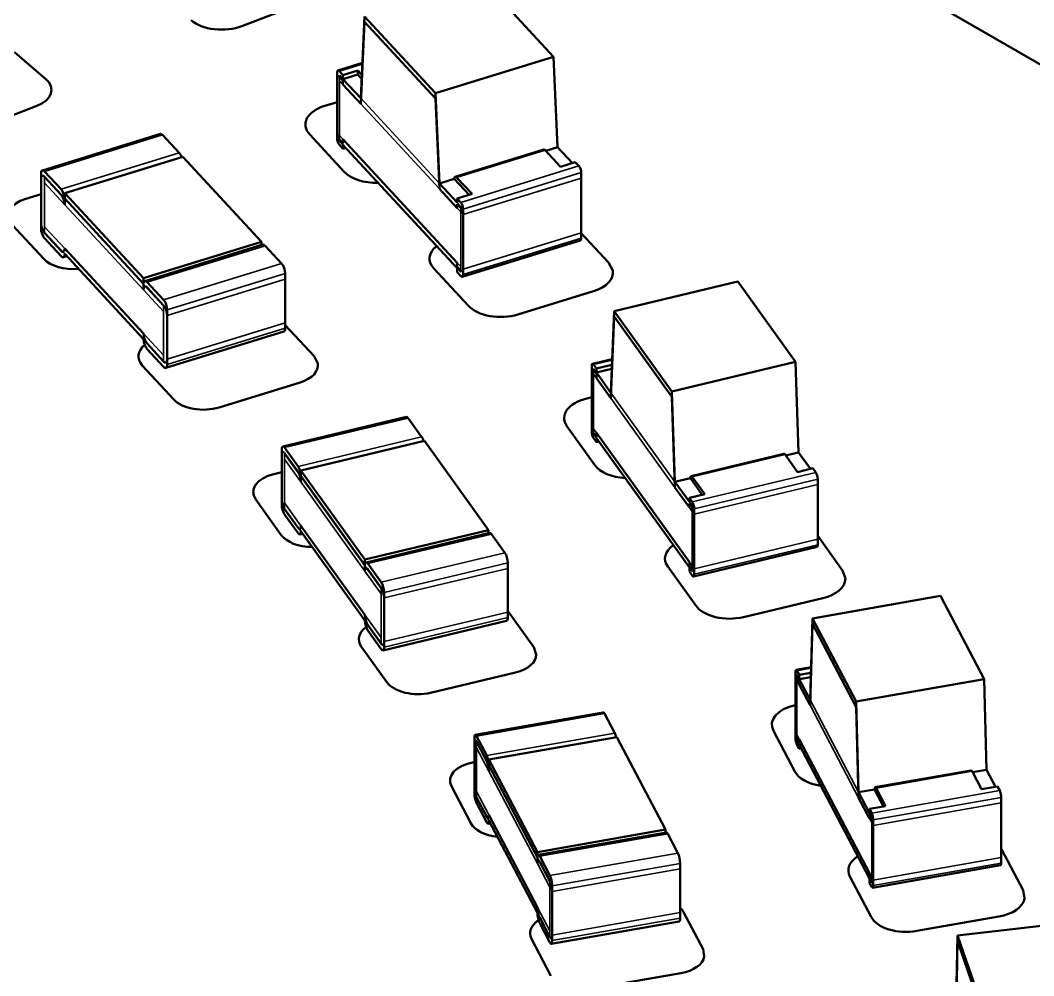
# Model space of a CAD drawing. Header units: inches. Extents: x -20.7 to 49, y -43 to 17.2.
# Drawn here: x 20.324 to 21.039, y 12.522 to 13.196 of the extents above; entities that cross this region are included whole.
import ezdxf

# ---------------------------------------------------------------- set-up
doc = ezdxf.new("R2010")
doc.units = ezdxf.units.IN
doc.header["$MEASUREMENT"] = 0
doc.layers.add('Visible (ANSI)', color=7, linetype='Continuous', lineweight=50)
doc.layers.add('Visible Narrow (ANSI)', color=7, linetype='Continuous', lineweight=35)

msp = doc.modelspace()

# ---------------------------------------------------------------- linework, layer by layer
at = {"layer": 'Visible (ANSI)'}
for p, q in [((20.42718408847555, 13.52132554148209), (21.35231009690958, 12.98720388791499)), ((20.65030606207478, 13.22481579752087), (20.70041516402089, 13.17069063239041)), ((20.53068272342199, 13.21176544082332), (20.48035272794006, 13.19234942536591)), ((20.56419107998976, 13.14135168748105), (20.56697491898677, 13.19909979441204)), ((20.56419107998977, 13.13749422331919), (20.56697491898677, 13.19524233025018)), ((20.56697491898677, 13.19909979441204), (20.61708402093287, 13.14497462928158)), ((20.56697491898677, 13.19524233025018), (20.61708402093288, 13.14111716511971)), ((20.31983861511203, 13.17402406388504), (20.3419681447783, 13.1549027062682)), ((20.70041516402089, 13.17069063239041), (20.61708402093287, 13.14497462928158)), ((20.70041516402089, 13.17069063239041), (20.70319900301789, 13.1069286182227)), ((20.54748804600773, 13.11696130341071), (20.54748804600773, 13.15939340919121)), ((20.54811350540326, 13.16097499042529), (20.5653941286144, 13.16630779330969)), ((20.54915834940593, 13.16048233514159), (20.55166380450323, 13.15777607688506)), ((20.56208019738924, 13.16099057727367), (20.55166380450323, 13.15777607688506)), ((20.56208019738924, 13.16099057727367), (20.56208019738924, 13.15809747915227)), ((20.56498647350517, 13.15785137364438), (20.56208019738924, 13.16099057727367)), ((20.54748804600773, 13.11310383924885), (20.54748804600773, 13.15553594502934)), ((20.54915834940594, 13.15662487097972), (20.55166380450324, 13.1539186127232)), ((20.55166380450323, 13.15488297876367), (20.56208019738924, 13.15809747915227)), ((20.55166380450323, 13.15488297876367), (20.55166380450323, 13.15777607688506)), ((20.55166380450323, 13.15488297876367), (20.56419107998976, 13.14135168748105)), ((20.55166380450324, 13.1510255146018), (20.55166380450324, 13.1539186127232)), ((20.56208019738924, 13.15809747915227), (20.5648539097434, 13.15510146379053)), ((20.55166380450324, 13.1510255146018), (20.56419107998977, 13.13749422331919)), ((20.53879894516638, 13.13605108603597), (20.54748804600773, 13.13873254288895)), ((20.61708402093287, 13.14497462928158), (20.61986785992988, 13.08121261511387)), ((20.61708402093288, 13.14111716511971), (20.61986785992988, 13.07735515095201)), ((20.33545084736373, 13.13598599132824), (20.28143802262235, 13.11514932003831)), ((20.33943525815141, 13.09048736538621), (20.42276640123942, 13.11620336849504)), ((20.42433366724343, 13.11546438556949), (20.43602579103086, 13.10283518037238)), ((20.55255094715107, 13.08955311659227), (20.52819234344858, 13.1158639152743)), ((20.54915834940593, 13.1122640331183), (20.55166380450323, 13.10955777486177)), ((20.55166380450323, 13.11245087298317), (20.63239513541641, 13.02524921805076)), ((20.55166380450323, 13.10955777486177), (20.55166380450323, 13.11245087298317)), ((20.54915834940594, 13.10840656895643), (20.55166380450324, 13.10570031069991)), ((20.55166380450324, 13.10859340882131), (20.63239513541641, 13.02139175388889)), ((20.55166380450324, 13.10570031069991), (20.55166380450324, 13.10859340882131)), ((20.55374704868075, 13.10634320016188), (20.55166380450324, 13.10570031069991)), ((20.63090971221141, 13.08600869673656), (20.69340806952743, 13.10529569906818)), ((20.6944529135301, 13.10480304378448), (20.70530988561842, 13.09307592467288)), ((20.70319900301789, 13.1069286182227), (20.69486585430941, 13.10435700729607)), ((20.70319900301789, 13.1069286182227), (20.7136430343269, 13.09564753559951)), ((20.35520010304014, 13.07441291900703), (20.43853124612816, 13.10012892211586)), ((20.43853124612816, 13.10012892211586), (20.49420802606828, 13.03998984974868)), ((20.70530988561842, 13.09307592467288), (20.71572627850442, 13.09629042506148)), ((20.71572627850442, 13.09629042506148), (20.71823173360173, 13.09358416680496)), ((20.33849706905811, 13.05339781607832), (20.33849706905811, 13.08811499353509)), ((20.34100252415541, 13.08974838246066), (20.35269464794284, 13.07711917726355)), ((20.71990203699993, 13.04645479073205), (20.71990203699993, 13.08888689651254)), ((20.33849706905811, 13.04954035191646), (20.33849706905811, 13.08425752937323)), ((20.34100252415542, 13.0858909182988), (20.35269464794284, 13.07326171310169)), ((20.63028425281588, 13.08442711550247), (20.61986785992988, 13.08121261511387)), ((20.61986785992988, 13.08121261511387), (20.63239513541641, 13.06768132383126)), ((20.63028425281588, 13.08442711550247), (20.64072828412489, 13.07314603287928)), ((20.64281152830241, 13.07378892234126), (20.63195455621408, 13.08551604145286)), ((20.71990203699994, 13.04259732657019), (20.71990203699994, 13.08502943235068)), ((20.32785493371935, 13.07043827264929), (20.33849706905811, 13.07372244429101)), ((20.35520010304014, 13.07441291900703), (20.41087688298026, 13.01427384663985)), ((20.35520010304014, 13.07007327182493), (20.35520010304014, 13.07441291900703)), ((20.61986785992988, 13.07735515095201), (20.63239513541641, 13.06382385966939)), ((20.63239513541641, 13.07057442195265), (20.64281152830241, 13.07378892234126)), ((20.35520010304015, 13.07055545484517), (20.41087688298027, 13.01041638247798)), ((20.35520010304015, 13.06621580766307), (20.35520010304015, 13.07055545484517)), ((20.63239513541641, 13.07057442195265), (20.63490059051371, 13.06786816369613)), ((20.63239513541641, 13.07057442195265), (20.63239513541641, 13.06768132383126)), ((20.63239513541641, 13.06671695779079), (20.63490059051372, 13.06401069953426)), ((20.63239513541641, 13.06671695779079), (20.63239513541641, 13.06382385966939)), ((20.63657089391191, 13.02073878762322), (20.63657089391191, 13.06317089340372)), ((20.63657089391192, 13.01688132346136), (20.63657089391192, 13.05931342924185)), ((20.34042818313204, 13.02792583517762), (20.31815749315352, 13.05198146387402)), ((20.34100252415541, 13.0463519106397), (20.35269464794284, 13.03372270544259)), ((20.71990203699994, 13.04621389652583), (20.73919773955909, 13.02537175993775)), ((20.34100252415542, 13.04249444647784), (20.35269464794284, 13.02986524128073)), ((20.41087688298026, 13.01427384663985), (20.49420802606828, 13.03998984974868)), ((20.41181507207356, 13.01230657130887), (20.49514621516158, 13.03802257441771)), ((20.49420802606828, 13.03773304912445), (20.49420802606828, 13.03998984974868)), ((20.63594543451639, 13.01529974222727), (20.7192765776044, 13.04101574533611)), ((20.35520010304014, 13.03535609436816), (20.41087688298026, 12.97521702200098)), ((20.35520010304015, 13.0314986302063), (20.41087688298027, 12.97135955783912)), ((20.49671348116559, 13.03728359149216), (20.50840560495301, 13.02465438629505)), ((20.35426191394685, 13.02912625835518), (20.35669990628991, 13.02987862315362)), ((20.63239513541641, 13.02524921805076), (20.63239513541641, 13.02235611992936)), ((20.73919773955909, 13.02537175993775), (20.74212415943461, 13.01980216030764)), ((20.51091106005032, 12.98289130339966), (20.51091106005032, 13.01760848085643)), ((20.64024198729328, 12.99483404846376), (20.61588338359079, 13.02114484714579)), ((20.63239513541641, 13.02235611992936), (20.63490059051371, 13.01964986167284)), ((20.63239513541641, 13.02139175388889), (20.63239513541641, 13.0184986557675)), ((20.63239513541641, 13.0184986557675), (20.63490059051372, 13.01579239751097)), ((20.41087688298026, 13.00993419945775), (20.41087688298026, 13.01427384663985)), ((20.41087688298027, 13.01041638247798), (20.41089396633276, 13.01042165440309)), ((20.41087688298027, 13.00607673529589), (20.41087688298027, 13.01041638247798)), ((20.41338233807757, 13.01156758838332), (20.42507446186499, 12.99893838318622)), ((20.51091106005032, 12.9790338392378), (20.51091106005032, 13.01375101669456)), ((20.83045301052411, 13.01195288490934), (20.74315730666478, 12.9910764393008)), ((20.83045301052411, 13.01195288490934), (20.87113195805899, 12.95525266202177)), ((20.41338233807758, 13.00771012422146), (20.425074461865, 12.99508091902435)), ((20.72859113784129, 13.00518458917607), (20.67520710919703, 12.9887102758885)), ((20.4275799169623, 12.95717530029083), (20.4275799169623, 12.9918924777476)), ((20.4275799169623, 12.95331783612896), (20.4275799169623, 12.98803501358573)), ((20.74089736513507, 12.93347139113409), (20.74315730666478, 12.9910764393008)), ((20.74315730666478, 12.9910764393008), (20.78383625419965, 12.93437621641323)), ((20.51091106005032, 12.9812038793311), (20.53125063595491, 12.95923413855184)), ((20.74089736513507, 12.92961392697223), (20.74315730666478, 12.98721897513893)), ((20.74315730666478, 12.98721897513893), (20.78383625419966, 12.93051875225136)), ((20.426641727869, 12.95094546427784), (20.50997287095702, 12.97666146738667)), ((20.41338233807757, 12.96817111656236), (20.42507446186499, 12.95554191136525)), ((20.41338233807758, 12.9643136524005), (20.425074461865, 12.95168444720339)), ((20.53125063595491, 12.95923413855184), (20.53392617211736, 12.95414190011177)), ((20.43229488368911, 12.92869633064125), (20.41002419371059, 12.95275195933765)), ((20.72733771595678, 12.90993935964945), (20.72733771595678, 12.95237146542995)), ((20.72786955080553, 12.95392759130297), (20.74183088247421, 12.95726639227848)), ((20.72869368087461, 12.95337455612176), (20.73072762825135, 12.95053954497738)), ((20.74163959123376, 12.95314910067845), (20.73072762825135, 12.95053954497738)), ((20.74163959123376, 12.95314910067845), (20.74163959123376, 12.95239045147437)), ((20.74166781115203, 12.95310976643427), (20.74163959123376, 12.95314910067845)), ((20.87113195805899, 12.95525266202177), (20.78383625419965, 12.93437621641323)), ((20.87113195805899, 12.95525266202177), (20.8733918995887, 12.89134758908978)), ((20.72733771595678, 12.90608189548759), (20.72733771595678, 12.94851400126809)), ((20.72869368087461, 12.9495170919599), (20.73072762825135, 12.94668208081552)), ((20.73072762825135, 12.94764644685599), (20.73072762825135, 12.95053954497738)), ((20.73072762825135, 12.94764644685599), (20.74155506018525, 12.95023578726857)), ((20.73072762825135, 12.94764644685599), (20.74089736513507, 12.93347139113409)), ((20.73072762825135, 12.94378898269412), (20.73072762825135, 12.94668208081552)), ((20.52155319538908, 12.94077732977658), (20.46426309775, 12.92309755893842)), ((20.73072762825135, 12.94378898269412), (20.74089736513507, 12.92961392697223)), ((20.78383625419965, 12.93437621641323), (20.78609619572936, 12.87047114348124)), ((20.78383625419966, 12.93051875225136), (20.78609619572937, 12.86661367931938)), ((20.72381415827393, 12.92937548542525), (20.72733771595678, 12.93021813189901)), ((20.50923299779948, 12.89552612670874), (20.59652870165882, 12.91640257231728)), ((20.59776489676243, 12.91557301954547), (20.60725665118723, 12.90234296753837)), ((20.72960594742769, 12.88232315016318), (20.70983148358101, 12.90988574418403)), ((20.72869368087461, 12.90515625409847), (20.73072762825135, 12.90232124295409)), ((20.73072762825135, 12.90521434107549), (20.79626593261308, 12.81386398197885)), ((20.73072762825135, 12.90232124295409), (20.73072762825135, 12.90521434107549)), ((20.51046919290309, 12.89469657393693), (20.5199609473279, 12.88146652192983)), ((20.52199489470464, 12.87863151078546), (20.60929059856398, 12.89950795639399)), ((20.60929059856398, 12.89950795639399), (20.65448942915827, 12.83650770874114)), ((20.72869368087461, 12.90129878993661), (20.73072762825135, 12.89846377879223)), ((20.73072762825135, 12.90135687691363), (20.79626593261309, 12.81000651781699)), ((20.73072762825135, 12.89846377879223), (20.73072762825135, 12.90135687691363)), ((20.73249928179466, 12.89888746320279), (20.73072762825135, 12.89846377879223)), ((20.50843524552635, 12.85847476044244), (20.50843524552635, 12.89319193789921)), ((20.50843524552636, 12.85461729628058), (20.50843524552636, 12.88933447373735)), ((20.5104691929031, 12.89083910977507), (20.5199609473279, 12.87760905776797)), ((20.79753999356053, 12.87463682505532), (20.86301177145504, 12.89029415926172)), ((20.86383590152411, 12.88974112408052), (20.87264967349, 12.87745607578821)), ((20.8733918995887, 12.89134758908978), (20.86425159014959, 12.88916171779927)), ((20.8733918995887, 12.89134758908978), (20.88178998292911, 12.87964194707872)), ((20.5028656994271, 12.87597511426521), (20.50843524552635, 12.87730704801561)), ((20.52199489470464, 12.87863151078546), (20.56719372529894, 12.8156312631326)), ((20.52199489470464, 12.87429186360336), (20.52199489470464, 12.87863151078546)), ((20.52199489470465, 12.87477404662359), (20.56719372529894, 12.81177379897073)), ((20.52199489470465, 12.87043439944149), (20.52199489470465, 12.87477404662359)), ((20.8071778955955, 12.86179874158181), (20.79836412362961, 12.87408378987412)), ((20.87264967349, 12.87745607578821), (20.88356163647242, 12.88006563148928)), ((20.88356163647242, 12.88006563148928), (20.88559558384916, 12.8772306203449)), ((20.79700815871178, 12.8730806991823), (20.78609619572936, 12.87047114348124)), ((20.78609619572936, 12.87047114348124), (20.79626593261308, 12.85629608775935)), ((20.78609619572937, 12.86661367931938), (20.79626593261309, 12.85243862359748)), ((20.79700815871178, 12.8730806991823), (20.80540624205219, 12.86137505717125)), ((20.88695154876699, 12.83001540901343), (20.88695154876699, 12.87244751479392)), ((20.886951548767, 12.82615794485156), (20.886951548767, 12.86859005063206)), ((20.79626593261308, 12.85918918588074), (20.8071778955955, 12.86179874158181)), ((20.79626593261308, 12.85918918588074), (20.79829987998983, 12.85635417473637)), ((20.79626593261308, 12.85918918588074), (20.79626593261308, 12.85629608775935)), ((20.50816106621385, 12.83295585422097), (20.49008148721175, 12.8581559443159)), ((20.79626593261309, 12.85533172171888), (20.79829987998983, 12.8524967105745)), ((20.79626593261309, 12.85533172171888), (20.79626593261309, 12.85243862359748)), ((20.51046919290309, 12.85130010211597), (20.5199609473279, 12.83807005010887)), ((20.5104691929031, 12.84744263795411), (20.5199609473279, 12.83421258594701)), ((20.79965584490765, 12.80913896340488), (20.79965584490765, 12.85157106918538)), ((20.79965584490766, 12.80528149924302), (20.79965584490766, 12.84771360502352)), ((20.52199489470464, 12.83957468614659), (20.56719372529894, 12.77657443849373)), ((20.52119714243151, 12.8333830331752), (20.52330745947576, 12.83388770771293)), ((20.52199489470465, 12.83571722198472), (20.56719372529894, 12.77271697433187)), ((20.56719372529894, 12.8156312631326), (20.65448942915827, 12.83650770874114)), ((20.56799147757207, 12.81362580476002), (20.6552871814314, 12.83450225036857)), ((20.65448942915827, 12.83431147085476), (20.65448942915827, 12.83650770874114)), ((20.65652337653502, 12.83367269759676), (20.66601513095982, 12.82044264558966)), ((20.886951548767, 12.8322896299981), (20.90445778114277, 12.80788860554813)), ((20.79912401005891, 12.80372537337001), (20.88641971391824, 12.82460181897854)), ((20.56719372529894, 12.8112916159505), (20.56719372529894, 12.8156312631326)), ((20.56719372529894, 12.81177379897073), (20.56720752865267, 12.81177709999187)), ((20.56719372529894, 12.80743415178864), (20.56719372529894, 12.81177379897073)), ((20.56922767267568, 12.81279625198822), (20.57871942710048, 12.79956619998112)), ((20.56922767267569, 12.80893878782635), (20.57871942710049, 12.79570873581926)), ((20.66804907833657, 12.77855080980641), (20.66804907833657, 12.81326798726318)), ((20.66804907833657, 12.77469334564455), (20.66804907833657, 12.80941052310132)), ((20.80079411749559, 12.78309779240078), (20.78101965364892, 12.81066038642163)), ((20.79626593261308, 12.81386398197885), (20.79626593261308, 12.81097088385745)), ((20.79626593261308, 12.81097088385745), (20.79829987998983, 12.80813587271307)), ((20.79626593261309, 12.81000651781699), (20.79626593261309, 12.80711341969559)), ((20.79626593261309, 12.80711341969559), (20.79829987998983, 12.80427840855121)), ((20.90445778114277, 12.80788860554813), (20.90642451235421, 12.8021801854265)), ((20.58075337447723, 12.75767436419788), (20.58075337447723, 12.79239154165465)), ((20.58075337447723, 12.75381690003601), (20.58075337447723, 12.78853407749278)), ((20.89047510644985, 12.78839886430692), (20.83455133955174, 12.77502489140283)), ((20.97359454783886, 12.78992048499835), (20.88317498855708, 12.77408464847353)), ((20.97359454783886, 12.78992048499835), (21.00445158046038, 12.73119125849558)), ((20.66832325764907, 12.77899619897577), (20.68640283665118, 12.75379610888085)), ((20.88146070896699, 12.71659232272989), (20.88317498855708, 12.77408464847353)), ((20.88317498855708, 12.77408464847353), (20.9140320211786, 12.71535542197076)), ((20.56922767267568, 12.76939978016726), (20.57871942710048, 12.75616972816016)), ((20.5799556222041, 12.75148271122649), (20.66725132606344, 12.77235915683503)), ((20.881460708967, 12.71273485856802), (20.88317498855708, 12.77022718431166)), ((20.88317498855708, 12.77022718431166), (20.91403202117861, 12.71149795780889)), ((20.56922767267569, 12.76554231600539), (20.57871942710049, 12.7523122639983)), ((20.582739173004, 12.72900539217011), (20.5646595940019, 12.75420548226503)), ((20.68640283665118, 12.75379610888085), (20.68820103146681, 12.74857700808815)), ((20.87159233780785, 12.73770127472233), (20.88214523488455, 12.73954948051206)), ((20.67361862443582, 12.73597693893154), (20.61360288070491, 12.72162442380619)), ((20.87117503142649, 12.69373662578365), (20.87117503142649, 12.73616873156414)), ((20.87117503142649, 12.68987916162178), (20.87117503142649, 12.73231126740228)), ((20.87220359918054, 12.73710418880212), (20.87374645081161, 12.73416772747698)), ((20.87220359918054, 12.73324672464025), (20.87374645081162, 12.73031026331511)), ((20.88202801192033, 12.73561813764188), (20.87374645081161, 12.73416772747698)), ((20.87374645081161, 12.73127462935558), (20.87374645081161, 12.73416772747698)), ((20.87374645081161, 12.73127462935558), (20.88194129400296, 12.73270985197948)), ((20.87374645081161, 12.73127462935558), (20.88146070896699, 12.71659232272989)), ((20.87374645081162, 12.72741716519372), (20.87374645081162, 12.73031026331511)), ((21.00445158046038, 12.73119125849558), (20.9140320211786, 12.71535542197076)), ((21.00445158046038, 12.73119125849558), (21.00616586005047, 12.66717346314053)), ((20.87374645081162, 12.72741716519372), (20.881460708967, 12.71273485856802)), ((20.9140320211786, 12.71535542197076), (20.91574630076868, 12.6513376266157)), ((20.91403202117861, 12.71149795780889), (20.91574630076869, 12.64748016245384)), ((20.64508888807494, 12.69188948625806), (20.73550844735673, 12.70772532278288)), ((20.73642533941576, 12.70682969390256), (20.74362531369412, 12.69312620771858)), ((20.87062673045734, 12.66607163586214), (20.85562674068155, 12.69462058346918)), ((20.6444629285029, 12.65487349406401), (20.6444629285029, 12.68959067152078)), ((20.64600578013398, 12.69099385737774), (20.65320575441233, 12.67729037119376)), ((20.64600578013398, 12.68713639321587), (20.65320575441234, 12.67343290703189)), ((20.65474860604341, 12.67435390986862), (20.74516816532519, 12.69018974639344)), ((20.74516816532519, 12.69018974639344), (20.77945375712688, 12.62493505027926)), ((20.87220359918054, 12.68888588677883), (20.87374645081161, 12.68594942545369)), ((20.87374645081161, 12.68884252357508), (20.92346055892406, 12.59422321420952)), ((20.87374645081161, 12.68594942545369), (20.87374645081161, 12.68884252357508)), ((20.6444629285029, 12.65101602990214), (20.6444629285029, 12.68573320735891)), ((20.87220359918054, 12.68502842261696), (20.87374645081162, 12.68209196129182)), ((20.87374645081162, 12.68498505941322), (20.92346055892407, 12.59036575004765)), ((20.87374645081162, 12.68209196129182), (20.87374645081162, 12.68498505941322)), ((20.87513843006861, 12.68233574876585), (20.87374645081162, 12.68209196129182)), ((20.65474860604341, 12.67435390986862), (20.6890341978451, 12.60909921375444)), ((20.65474860604341, 12.67001426268652), (20.65474860604341, 12.67435390986862)), ((20.64401952431925, 12.67254431607084), (20.6444629285029, 12.67262197239442)), ((20.65474860604341, 12.67049644570676), (20.6890341978451, 12.60524174959257)), ((20.65474860604341, 12.66615679852466), (20.65474860604341, 12.67049644570676)), ((20.92746605206026, 12.65484964933949), (20.99528072152161, 12.66672652673311)), ((20.9958919828943, 12.6661294408129), (21.00257767329562, 12.65340477507063)), ((21.00616586005047, 12.66717346314053), (20.99625539439723, 12.66543777104895)), ((21.00616586005047, 12.66717346314053), (21.01248813894886, 12.65514046716221)), ((20.64198606338519, 12.62943252510502), (20.62827181088063, 12.65553444210269)), ((20.92704874567891, 12.65331710618131), (20.91574630076868, 12.6513376266157)), ((20.91574630076868, 12.6513376266157), (20.92346055892406, 12.63665531999001)), ((20.92704874567891, 12.65331710618131), (20.9333710245773, 12.64128411020299)), ((20.93476300383428, 12.64152789767701), (20.92807731343295, 12.65425256341928)), ((21.00257767329562, 12.65340477507063), (21.01388011820585, 12.65538425463623)), ((21.01388011820585, 12.65538425463623), (21.01542296983692, 12.6524477933111)), ((20.64600578013398, 12.64759738555678), (20.65320575441233, 12.6338938993728)), ((20.91574630076869, 12.64748016245384), (20.92346055892407, 12.63279785582815)), ((21.01645153759097, 12.60516494852578), (21.01645153759097, 12.64759705430627)), ((20.64600578013398, 12.64373992139491), (20.65320575441234, 12.63003643521093)), ((20.92346055892406, 12.63954841811141), (20.93476300383428, 12.64152789767701)), ((20.92346055892406, 12.63954841811141), (20.92500341055514, 12.63661195678627)), ((20.92346055892406, 12.63954841811141), (20.92346055892406, 12.63665531999001)), ((21.01645153759099, 12.60130748436391), (21.01645153759099, 12.64373959014441)), ((20.65474860604341, 12.63529708522975), (20.6890341978451, 12.57004238911557)), ((20.65474860604341, 12.63143962106789), (20.6890341978451, 12.5661849249537)), ((20.92346055892407, 12.63569095394955), (20.92500341055515, 12.63275449262441)), ((20.92346055892407, 12.63569095394955), (20.92346055892407, 12.63279785582815)), ((20.92603197830919, 12.58932911200095), (20.92603197830919, 12.63176121778145)), ((20.65412264647137, 12.62914080633061), (20.65580190641525, 12.62943490736545)), ((20.6890341978451, 12.60909921375444), (20.77945375712688, 12.62493505027926)), ((20.68966015741714, 12.60705838130962), (20.78007971669892, 12.62289421783444)), ((20.77945375712688, 12.62278458897169), (20.77945375712688, 12.62493505027926)), ((20.92603197830919, 12.58547164783909), (20.92603197830919, 12.62790375361958)), ((20.78099660875796, 12.62199858895412), (20.78819658303631, 12.60829510277014)), ((20.6890341978451, 12.60475956657234), (20.6890341978451, 12.60909921375444)), ((21.01699983856013, 12.61064951951657), (21.03199982833592, 12.58210057190952)), ((20.6890341978451, 12.60524174959257), (20.68904463292622, 12.60524357716439)), ((20.6890341978451, 12.60090210241047), (20.6890341978451, 12.60524174959257)), ((20.69057704947617, 12.6061627524293), (20.69777702375453, 12.59245926624532)), ((20.69057704947618, 12.60230528826743), (20.69777702375453, 12.58860180208345)), ((20.78973943466739, 12.56630181680614), (20.78973943466739, 12.60101899426291)), ((20.7897394346674, 12.56244435264427), (20.7897394346674, 12.59716153010104)), ((20.92346055892406, 12.59422321420952), (20.92346055892406, 12.59133011608812)), ((20.92561467192783, 12.5839391046809), (21.01603423120962, 12.59977494120573)), ((20.92462652661708, 12.56329548233874), (20.90962653684129, 12.59184442994579)), ((20.92346055892406, 12.59133011608812), (20.92500341055514, 12.58839365476298)), ((20.92346055892407, 12.59036575004765), (20.92346055892407, 12.58747265192626)), ((20.92346055892407, 12.58747265192626), (20.92500341055515, 12.58453619060112)), ((20.6993198753856, 12.55046598028131), (20.6993198753856, 12.58518315773808)), ((20.69931987538561, 12.54660851611945), (20.69931987538561, 12.58132569357622)), ((21.03199982833592, 12.58210057190952), (21.03298791262666, 12.57630834837898)), ((20.79221629978511, 12.56666926871301), (20.80593055228967, 12.54056735171535)), ((20.69057704947617, 12.56276628060833), (20.69777702375453, 12.54906279442435)), ((20.69057704947618, 12.55890881644647), (20.69777702375453, 12.54520533026249)), ((20.69869391581356, 12.54430970138217), (20.78911347509535, 12.560145537907)), ((21.01477562582826, 12.56349597403856), (20.95685063538399, 12.55335118082097)), ((21.07835228281793, 12.56085672994911), (20.98567965789794, 12.55021401027047)), ((20.69855733408738, 12.52176231036287), (20.68484308158282, 12.54786422736053)), ((20.98452754969706, 12.49280298503013), (20.98567965789794, 12.55021401027047)), ((20.98452754969706, 12.48894552086826), (20.98567965789794, 12.5463565461086)), ((20.98567965789794, 12.55021401027047), (21.00641760551382, 12.49002137470839)), ((20.98567965789794, 12.5463565461086), (21.00641760551382, 12.48616391054653)), ((20.80593055228967, 12.54056735171535), (20.80683403431631, 12.53527163204073)), ((20.79018283885106, 12.52355747774719), (20.72801930003057, 12.51267036376996))]:
    msp.add_line(p, q, dxfattribs=at)
for centre, major_axis, ratio, start_param, end_param in [((20.4659986046249, 13.2047521350054), (-0.025836456323504, 1.42875650068641e-15), 0.5773502691896227, 0.5890417657583251, 2.159852269605423), ((20.54915834940593, 13.15758923702019), (-0.001044844002671144, 0.003385753405097948), 0.3848938238792248, 5.60735997573323, 7.178156302529141), ((20.32232685350461, 13.147325763451), (0.02362224608740162, 1.051761477560741e-16), 0.5773502691896226, 5.30144661952764, 6.872225435436896), ((20.54915834940594, 13.15373177285833), (-0.001044844002671151, 0.003385753405097953), 0.3848938238792249, 5.607359975733228, 7.178156302529138), ((20.550978144169, 13.12289565648889), (-0.02583658003759847, -1.133716917370669e-16), 0.5773502691896228, 5.203259298826246, 6.774061508539338), ((20.54915834940593, 13.11515713123969), (0.001044844002671278, -0.003385753405097908), 0.3848938238792247, 4.036563648938098, 5.607359975732799), ((20.42433366724343, 13.1111247383874), (-0.001567266004006773, 0.005078630107646904), 0.3848938238791884, 5.607359975733239, 6.283185307179789), ((20.54915834940594, 13.11129966707783), (0.001044844002671285, -0.00338575340509791), 0.384893823879225, 4.036563648938096, 5.607359975732797), ((20.43602579103086, 13.09849553319029), (-0.001567266004006549, 0.005078630107646974), 0.3848938238791804, 4.867661647767257, 5.607359975733231), ((20.6944529135301, 13.10190994566308), (-0.001044844002671274, 0.003385753405097908), 0.3848938238791884, 5.607359975733019, 6.28318530717923), ((20.34100252415541, 13.08540873527856), (-0.001567266004006565, 0.005078630107646968), 0.3848938238791933, 5.607359975733242, 7.178156302528548), ((20.57533680452962, 13.0965847036652), (-0.02583650415212603, -1.125179892390468e-16), 0.5773502691896227, 0.4908660542953243, 1.618757857267259), ((20.71823173360173, 13.09069106868356), (-0.001044844002671303, 0.003385753405097899), 0.3848938238792326, 4.036563648938079, 5.607359975732797), ((20.34100252415542, 13.0815512711167), (-0.001567266004006574, 0.005078630107646973), 0.3848938238791936, 5.607359975733239, 7.178156302528545), ((20.63195455621408, 13.08262294333146), (-0.001044844002671169, 0.00338575340509794), 0.3848938238792325, 5.607359975733226, 7.178156302529121), ((20.35269464794284, 13.07277953008146), (-0.001567266004006767, 0.005078630107646907), 0.3848938238791934, 4.036563648938472, 5.607359975732812), ((20.33899041039024, 13.05841043523861), (-0.02362213917106304, -1.072250337513223e-16), 0.5773502691896228, 5.203266545335516, 6.774054633855411), ((20.35269464794284, 13.06892206591959), (-0.001567266004006777, 0.005078630107646909), 0.3848938238791937, 4.036563648938468, 5.607359975732807), ((20.63490059051371, 13.06497506557473), (-0.001044844002671303, 0.003385753405097899), 0.3848938238792326, 4.036563648938079, 5.607359975732797), ((20.63490059051372, 13.06111760141287), (-0.00104484400267131, 0.003385753405097901), 0.3848938238792328, 4.036563648938077, 5.607359975732793), ((20.34100252415541, 13.05069155782179), (0.001567266004006767, -0.005078630107646907), 0.3848938238791934, 4.036563648938472, 5.607359975732812), ((20.34100252415542, 13.04683409365993), (0.001567266004006777, -0.005078630107646909), 0.3848938238791937, 4.036563648938468, 5.607359975732807), ((20.49671348116559, 13.03294394431006), (-0.001567266004006681, 0.005078630107646933), 0.3848938238791884, 5.607359975733367, 6.283185307179992), ((20.71823173360173, 13.0444014987412), (0.001044844002671175, -0.003385753405097943), 0.3848938238792328, 0, 0.8949709953495333), ((20.35269464794284, 13.03806235262469), (0.001567266004006565, -0.005078630107646968), 0.3848938238791933, 5.607359975733242, 7.178156302528548), ((20.35269464794284, 13.03420488846282), (0.001567266004006574, -0.005078630107646973), 0.3848938238791936, 5.607359975733239, 7.178156302528545), ((20.63866918431121, 13.02817658836038), (-0.02583658003759848, -1.133716917370669e-16), 0.5773502691896227, 5.64617815148163, 6.774061508539338), ((20.36126107167907, 13.0343550738462), (-0.02362233211996069, -1.048346667568661e-16), 0.5773502691896227, 0.490887184379794, 1.73064604520877), ((20.50840560495301, 13.02031473911295), (-0.001567266004006743, 0.005078630107646913), 0.3848938238791881, 4.036563648938484, 5.607359975732813), ((20.63490059051371, 13.02254295979423), (0.001044844002671169, -0.00338575340509794), 0.3848938238792325, 5.607359975733226, 7.178156302529121), ((20.63490059051372, 13.01868549563237), (0.001044844002671175, -0.003385753405097943), 0.3848938238792328, 5.607359975733225, 7.17815630252912), ((20.71641168724657, 13.01834013050099), (0.02583686938192919, 1.118350272406308e-16), 0.5773502691896226, 5.20326435442076, 6.381354393799337), ((20.41338233807757, 13.00722794120123), (-0.001567266004006565, 0.005078630107646968), 0.3848938238791933, 5.607359975733242, 7.178156302528548), ((20.41338233807758, 13.00337047703936), (-0.001567266004006574, 0.005078630107646973), 0.3848938238791936, 5.607359975733239, 7.178156302528545), ((20.42507446186499, 12.99459873600412), (-0.001567266004006743, 0.005078630107646913), 0.3848938238791881, 4.036563648938484, 5.607359975732813), ((20.425074461865, 12.99074127184226), (-0.001567266004006752, 0.005078630107646918), 0.3848938238791885, 4.036563648938482, 5.607359975732811), ((20.66302784467183, 13.00186563553669), (-0.02583650415212604, 1.430122424683242e-15), 0.5773502691896227, 0.4908660542957888, 2.061671090758574), ((20.41338233807757, 12.97251076374446), (0.001567266004006767, -0.005078630107646907), 0.3848938238791934, 4.036563648938472, 5.607359975732812), ((20.50840560495302, 12.98174009749432), (0.00156726600400655, -0.005078630107646981), 0.3848938238791884, 0, 0.8949709953489711), ((20.4308571109473, 12.95918093070224), (-0.02362213917106304, -1.024442997624098e-16), 0.5773502691896228, 5.656225541358227, 6.774054633855412), ((20.41338233807758, 12.96865329958259), (0.001567266004006777, -0.005078630107646909), 0.3848938238791937, 4.036563648938468, 5.607359975732807), ((20.42507446186499, 12.95988155854735), (0.001567266004006541, -0.005078630107646976), 0.3848938238791881, 5.607359975733242, 7.17815630252856), ((20.425074461865, 12.95602409438549), (0.00156726600400655, -0.005078630107646981), 0.3848938238791884, 5.607359975733241, 7.178156302528557), ((20.51041785680287, 12.95280515558781), (0.02362205635996067, 1.022735592628058e-16), 0.577350269189623, 5.203261790933148, 6.38135765374192), ((20.72869368087461, 12.95048145800036), (-0.000824130069074726, 0.003446133302601206), 0.3124597141037181, 5.629921726318816, 7.200718053114044), ((20.72869368087461, 12.9466239938385), (-0.0008241300690747306, 0.003446133302601209), 0.3124597141037184, 5.629921726318814, 7.200718053114042), ((20.45312777223613, 12.93512556930983), (-0.02362233211996068, 1.311287036958847e-15), 0.5773502691896228, 0.4908871843802798, 2.0616622701657), ((20.73370143195554, 12.91559416430567), (-0.02583665257452762, -1.167865017291472e-16), 0.5773502691896227, 5.105088681840154, 6.675885008635038), ((20.59776489676243, 12.91123337236337), (-0.00123619510361223, 0.005169199953901776), 0.3124597141037613, 5.629921726322475, 6.283185307180307), ((20.72869368087461, 12.90804935221987), (0.0008241300690748371, -0.003446133302601179), 0.3124597141037181, 4.059125399524822, 5.629921726318147), ((20.60725665118723, 12.89800332035628), (-0.001236195103612246, 0.005169199953901773), 0.3124597141037921, 4.899807481531481, 5.62992172632093), ((20.72869368087461, 12.904191888058), (0.000824130069074842, -0.003446133302601183), 0.3124597141037183, 4.059125399524818, 5.629921726318144), ((20.51046919290309, 12.89035692675484), (-0.001236195103612271, 0.005169199953901766), 0.3124597141037596, 5.629921726319493, 7.20071805311612), ((20.5104691929031, 12.88649946259297), (-0.001236195103612277, 0.005169199953901769), 0.3124597141037598, 5.629921726319491, 7.200718053116118), ((20.86383590152411, 12.88684802595912), (-0.0008241300690750686, 0.003446133302601126), 0.3124597141037613, 5.62992172632087, 6.283185307179137), ((20.5199609473279, 12.87712687474774), (-0.001236195103612437, 0.005169199953901725), 0.3124597141037594, 4.059125399524385, 5.629921726318821), ((20.75347589580222, 12.88803157028481), (-0.02583665257452762, -1.149083562335031e-16), 0.5773502691896226, 0.3926997014554505, 1.472403422458138), ((20.51190579137181, 12.86337496279311), (-0.02362233506043313, -1.031272617608259e-16), 0.5773502691896228, 5.105097944858253, 6.675871967240146), ((20.5199609473279, 12.87326941058587), (-0.001236195103612445, 0.005169199953901731), 0.3124597141037597, 4.059125399524383, 5.629921726318819), ((20.79836412362961, 12.87119069175272), (-0.000824130069074726, 0.003446133302601206), 0.3124597141037181, 5.629921726318816, 7.200718053114044), ((20.88559558384916, 12.87433752222351), (-0.0008241300690748371, 0.003446133302601179), 0.3124597141037181, 4.059125399524822, 5.629921726318147), ((20.51046919290309, 12.85563974929807), (0.001236195103612437, -0.005169199953901725), 0.3124597141037594, 4.059125399524385, 5.629921726318821), ((20.5104691929031, 12.8517822851362), (0.001236195103612445, -0.005169199953901731), 0.3124597141037597, 4.059125399524383, 5.629921726318819), ((20.79829987998983, 12.85346107661497), (-0.0008241300690748371, 0.003446133302601179), 0.3124597141037181, 4.059125399524822, 5.629921726318147), ((20.79829987998983, 12.8496036124531), (-0.000824130069074842, 0.003446133302601183), 0.3124597141037183, 4.059125399524818, 5.629921726318144), ((20.5199609473279, 12.84240969729097), (0.001236195103612271, -0.005169199953901766), 0.3124597141037596, 5.629921726319493, 7.20071805311612), ((20.52998508522737, 12.83817503732762), (-0.0236221807378347, -1.020814762007513e-16), 0.5773502691896227, 0.3927024316780514, 1.572112726011179), ((20.5199609473279, 12.8385522331291), (0.001236195103612277, -0.005169199953901769), 0.3124597141037598, 5.629921726319491, 7.200718053116118), ((20.65652337653502, 12.82933305041466), (-0.001236195103612043, 0.00516919995390182), 0.3124597141037614, 5.629921726322858, 6.283185307182546), ((20.80488960202345, 12.81636880654327), (-0.02583665257452762, -1.167865017291472e-16), 0.5773502691896227, 5.596182047600372, 6.675885008635038), ((20.88559558384917, 12.82804795228115), (0.0008241300690747306, -0.003446133302601209), 0.3124597141037184, 0, 0.917532745934456), ((20.66601513095982, 12.81610299840756), (-0.001236195103612437, 0.005169199953901725), 0.3124597141037594, 4.059125399524385, 5.629921726318821), ((20.56922767267568, 12.80845660480612), (-0.001236195103612271, 0.005169199953901766), 0.3124597141037596, 5.629921726319493, 7.20071805311612), ((20.56922767267569, 12.80459914064426), (-0.001236195103612277, 0.005169199953901769), 0.3124597141037598, 5.629921726319491, 7.200718053116118), ((20.79829987998983, 12.81102897083447), (0.000824130069074726, -0.003446133302601206), 0.3124597141037181, 5.629921726318816, 7.200718053114044), ((20.79829987998983, 12.80717150667261), (0.0008241300690747306, -0.003446133302601209), 0.3124597141037184, 5.629921726318814, 7.200718053114042), ((20.88058824133195, 12.80218004469323), (0.02583627102330714, 1.127850839048702e-16), 0.5773502691896227, 5.10507768251335, 6.283194741867845), ((20.57871942710048, 12.79522655279902), (-0.001236195103612437, 0.005169199953901725), 0.3124597141037594, 4.059125399524385, 5.629921726318821), ((20.57871942710049, 12.79136908863716), (-0.001236195103612445, 0.005169199953901731), 0.3124597141037597, 4.059125399524383, 5.629921726318819), ((20.82466406587013, 12.78880621252241), (-0.02583665257452761, 1.433537234675322e-15), 0.577350269189623, 0.3926997014557214, 1.963496028250164), ((20.56922767267568, 12.77373942734935), (0.001236195103612437, -0.005169199953901725), 0.3124597141037594, 4.059125399524385, 5.629921726318821), ((20.66601513095982, 12.77752835678893), (0.001236195103612277, -0.005169199953901769), 0.3124597141037598, 0, 0.9175327459365317), ((20.64649923863472, 12.77377701586865), (0.02362218073783469, 1.010783757655777e-16), 0.5773502691896227, 0.3927024316971126, 0.422000492824079), ((20.58648389816196, 12.75942450074224), (-0.02362233506043313, -1.031272617608259e-16), 0.5773502691896228, 5.607025721553338, 6.675871967240146), ((20.56922767267569, 12.76988196318749), (0.001236195103612445, -0.005169199953901731), 0.3124597141037597, 4.059125399524383, 5.629921726318819), ((20.57871942710048, 12.76050937534225), (0.001236195103612271, -0.005169199953901766), 0.3124597141037596, 5.629921726319493, 7.20071805311612), ((20.57871942710049, 12.75665191118039), (0.001236195103612277, -0.005169199953901769), 0.3124597141037598, 5.629921726319491, 7.200718053116118), ((20.66457863231694, 12.74857715432847), (0.02362239915118116, 1.031647362991912e-16), 0.5773502691896228, 5.105092246927695, 6.283174584489148), ((20.87220359918054, 12.73421109068072), (-0.000611261372688601, 0.003490184041609992), 0.2370164464738279, 5.646810199859563, 7.217606526653969), ((20.87220359918054, 12.73035362651885), (-0.0006112613726886046, 0.003490184041609996), 0.2370164464738282, 5.646810199859561, 7.217606526653967), ((20.60456319201753, 12.73422457527675), (-0.0236221807378347, -1.031272617608259e-16), 0.5773502691896227, 0.3927024316780514, 1.963489519708707), ((20.88035079956099, 12.69895071328652), (-0.02583658569200793, -1.126887297386508e-16), 0.5773502691896227, 5.075459558577162, 6.577711232600092), ((20.73642533941576, 12.70249004672046), (-0.0009168920590330371, 0.005235276062414964), 0.2370164464738436, 5.646810199859629, 6.283185307179088), ((20.64600578013398, 12.68665421019564), (-0.0009168920590330785, 0.005235276062414957), 0.2370164464738711, 5.646810199859553, 7.217606526654762), ((20.64600578013398, 12.68279674603377), (-0.0009168920590330836, 0.005235276062414961), 0.2370164464738712, 5.646810199859551, 7.21760652665476), ((20.74362531369412, 12.68878656053649), (-0.0009168920590329915, 0.005235276062414971), 0.2370164464738209, 4.923934523954951, 5.646810199859501), ((20.87220359918054, 12.69177898490022), (0.0006112613726886862, -0.003490184041609977), 0.2370164464738279, 4.076013873062557, 5.646810199858375), ((20.87220359918054, 12.68792152073836), (0.0006112613726886902, -0.003490184041609981), 0.2370164464738282, 4.076013873062553, 5.646810199858368), ((20.65320575441233, 12.67295072401166), (-0.0009168920590332063, 0.005235276062414934), 0.2370164464738711, 4.076013873063673, 5.646810199858366), ((20.65320575441234, 12.6690932598498), (-0.0009168920590332121, 0.005235276062414939), 0.2370164464738712, 4.076013873063669, 5.64681019985836), ((20.65087686953948, 12.65949333821665), (-0.02362217712885832, -1.031272617608259e-16), 0.5773502691896227, 5.006921659558225, 6.577703122001217), ((20.89535060607341, 12.67040157178385), (-0.025836312832441, -1.14737615733899e-16), 0.5773502691896228, 0.2945155455702526, 1.322696305991311), ((20.9958919828943, 12.6632363426915), (-0.0006112613726886251, 0.003490184041609986), 0.2370164464738434, 5.646810199859044, 6.283185307178893), ((20.64600578013398, 12.65193703273887), (0.0009168920590332063, -0.005235276062414934), 0.2370164464738711, 4.076013873063673, 5.646810199858366), ((20.92807731343295, 12.65135946529788), (-0.0006112613726886008, 0.003490184041609991), 0.237016446473828, 5.646810199859563, 7.217606526653969), ((21.01542296983692, 12.6495546951897), (-0.0006112613726886862, 0.003490184041609977), 0.2370164464738279, 4.076013873062557, 5.646810199858375), ((20.64600578013398, 12.64807956857701), (0.0009168920590332121, -0.005235276062414939), 0.2370164464738712, 4.076013873063669, 5.64681019985836), ((20.65320575441233, 12.63823354655489), (0.0009168920590330785, -0.005235276062414957), 0.2370164464738711, 5.646810199859553, 7.217606526654762), ((20.65320575441234, 12.63437608239303), (0.0009168920590330836, -0.005235276062414961), 0.2370164464738712, 5.646810199859551, 7.21760652665476), ((20.92500341055514, 12.63371885866487), (-0.0006112613726886862, 0.003490184041609977), 0.2370164464738279, 4.076013873062557, 5.646810199858375), ((20.92500341055515, 12.62986139450301), (-0.0006112613726886902, 0.003490184041609981), 0.2370164464738282, 4.076013873062553, 5.646810199858368), ((20.66459102011669, 12.63339161521399), (-0.02362217712885832, -1.048346667568661e-16), 0.5773502691896226, 0.2945326791888716, 1.409425707264386), ((20.78099660875796, 12.61765894177203), (-0.0009168920590330455, 0.005235276062414962), 0.2370164464738434, 5.646810199859543, 6.283185307178957), ((20.99227596294323, 12.60631958359438), (0.025836312832441, 1.154205777323151e-16), 0.5773502691896228, 0.2945155455917856, 0.3604994197317808), ((20.69057704947617, 12.6018231052472), (-0.0009168920590330785, 0.005235276062414957), 0.2370164464738711, 5.646810199859553, 7.217606526654762), ((20.69057704947618, 12.59796564108534), (-0.0009168920590330836, 0.005235276062414961), 0.2370164464738712, 5.646810199859552, 7.217606526654438), ((20.78819658303631, 12.60395545558805), (-0.0009168920590332063, 0.005235276062414934), 0.2370164464738711, 4.076013873063673, 5.646810199858366), ((20.93435059572073, 12.59617455976312), (-0.02583658569200794, -1.113228057418187e-16), 0.5773502691896228, 5.549541487832492, 6.577711232600182), ((21.01542296983693, 12.60326512524734), (0.0006112613726886046, -0.003490184041609996), 0.2370164464738282, 0, 0.9344212194743804), ((20.69777702375453, 12.58811961906322), (-0.0009168920590332063, 0.005235276062414934), 0.2370164464738711, 4.076013873063349, 5.646810199858366), ((20.69777702375453, 12.58426215490136), (-0.0009168920590332121, 0.005235276062414939), 0.2370164464738712, 4.076013873063346, 5.64681019985836), ((20.92500341055514, 12.59128675288438), (0.000611261372688601, -0.003490184041609992), 0.2370164464738279, 5.646810199859563, 7.217606526653485), ((20.92500341055515, 12.58742928872251), (0.0006112613726886046, -0.003490184041609996), 0.2370164464738282, 5.646810199859561, 7.217606526653483), ((21.00727595542178, 12.5777703318667), (0.02583634901527564, 1.126887297386508e-16), 0.5773502691896228, 5.006904157623936, 6.185017357183868), ((20.69057704947617, 12.56710592779043), (0.0009168920590332063, -0.005235276062414934), 0.2370164464738711, 4.076013873063349, 5.646810199858366), ((20.69057704947618, 12.56324846362857), (0.0009168920590332121, -0.005235276062414939), 0.2370164464738712, 4.076013873063346, 5.64681019985836), ((20.76961134305269, 12.56271017860361), (0.02362217712885832, 9.902948977032954e-17), 0.5773502691896228, 0.2945326792080554, 0.5508412180414037), ((20.70744814024167, 12.5518231234745), (-0.02362217712885832, -1.031272617608259e-16), 0.5773502691896227, 5.554706403356718, 6.577703122001217), ((20.78819658303632, 12.56538081396941), (0.0009168920590330836, -0.005235276062414961), 0.2370164464738712, 0, 0.934421219474852), ((20.94935040223315, 12.56762541826045), (-0.025836312832441, -1.120057677402348e-16), 0.5773502691896227, 0.2945155455703432, 1.865334690098091), ((20.69777702375453, 12.55340244160645), (0.0009168920590330785, -0.005235276062414957), 0.2370164464738711, 5.646810199859553, 7.217606526654439), ((20.69777702375453, 12.54954497744459), (0.0009168920590330836, -0.005235276062414961), 0.2370164464738712, 5.646810199859552, 7.217606526654438), ((20.78332588672384, 12.53660834794785), (0.02362188458751973, 1.03810223759242e-16), 0.5773502691896227, 5.006908026554798, 6.185014352882495)]:
    msp.add_ellipse(centre, major_axis=major_axis, ratio=ratio, start_param=start_param, end_param=end_param, dxfattribs=at)
at = {"layer": 'Visible Narrow (ANSI)'}
for p, q in [((20.54915834940593, 13.16048233514159), (20.56535424233161, 13.16548039009911)), ((20.54915834940593, 13.15758923702019), (20.55166380450323, 13.15488297876367)), ((20.54915834940593, 13.11515713123969), (20.54915834940593, 13.15758923702019)), ((20.54915834940594, 13.15373177285833), (20.55166380450324, 13.1510255146018)), ((20.54915834940594, 13.11129966707783), (20.54915834940594, 13.15373177285833)), ((20.61986785992988, 13.08121261511387), (20.56419107998976, 13.14135168748105)), ((20.61986785992988, 13.07735515095201), (20.56419107998977, 13.13749422331919)), ((20.34100252415541, 13.08974838246066), (20.42433366724343, 13.11546438556949)), ((20.54915834940593, 13.11515713123969), (20.55166380450323, 13.11245087298317)), ((20.54915834940594, 13.11129966707783), (20.55166380450324, 13.10859340882131)), ((20.35269464794284, 13.07711917726355), (20.43602579103086, 13.10283518037238)), ((20.63195455621408, 13.08551604145286), (20.6944529135301, 13.10480304378448)), ((20.63490059051371, 13.06786816369613), (20.71823173360173, 13.09358416680496)), ((20.63657089391191, 13.06317089340372), (20.71990203699993, 13.08888689651254)), ((20.34100252415541, 13.05069155782179), (20.34100252415541, 13.08540873527856)), ((20.34100252415541, 13.08540873527856), (20.35520010304014, 13.07007327182493)), ((20.34100252415542, 13.04683409365993), (20.34100252415542, 13.0815512711167)), ((20.34100252415542, 13.0815512711167), (20.35520010304015, 13.06621580766307)), ((20.63657089391192, 13.05931342924185), (20.71990203699994, 13.08502943235068)), ((20.35520010304014, 13.07007327182493), (20.41087688298026, 13.00993419945775)), ((20.63239513541641, 13.06768132383126), (20.63490059051371, 13.06497506557473)), ((20.35520010304015, 13.06621580766307), (20.41087688298027, 13.00607673529589)), ((20.63239513541641, 13.06382385966939), (20.63490059051372, 13.06111760141287)), ((20.63490059051371, 13.02254295979423), (20.63490059051371, 13.06497506557473)), ((20.63490059051372, 13.01868549563237), (20.63490059051372, 13.06111760141287)), ((20.34100252415541, 13.05069155782179), (20.35520010304014, 13.03535609436816)), ((20.34100252415542, 13.04683409365993), (20.35520010304015, 13.0314986302063)), ((20.63657089391191, 13.02073878762322), (20.71990203699993, 13.04645479073205)), ((20.63657089391192, 13.01688132346136), (20.71990203699994, 13.04259732657019)), ((20.41338233807757, 13.01156758838332), (20.49671348116559, 13.03728359149216)), ((20.42507446186499, 12.99893838318622), (20.50840560495301, 13.02465438629505)), ((20.63239513541641, 13.02524921805076), (20.63490059051371, 13.02254295979423)), ((20.4275799169623, 12.9918924777476), (20.51091106005032, 13.01760848085643)), ((20.63239513541641, 13.02139175388889), (20.63490059051372, 13.01868549563237)), ((20.41087688298026, 13.00993419945775), (20.42507446186499, 12.99459873600412)), ((20.4275799169623, 12.98803501358573), (20.51091106005032, 13.01375101669456)), ((20.41087688298027, 13.00607673529589), (20.425074461865, 12.99074127184226)), ((20.42507446186499, 12.95988155854735), (20.42507446186499, 12.99459873600412)), ((20.425074461865, 12.95602409438549), (20.425074461865, 12.99074127184226)), ((20.4275799169623, 12.95717530029083), (20.51091106005032, 12.98289130339966)), ((20.41087688298026, 12.97521702200098), (20.42507446186499, 12.95988155854735)), ((20.4275799169623, 12.95331783612896), (20.51091106005032, 12.9790338392378)), ((20.41087688298027, 12.97135955783912), (20.425074461865, 12.95602409438549)), ((20.72869368087461, 12.95337455612176), (20.74180117519459, 12.95650916504451)), ((20.72869368087461, 12.95048145800036), (20.73072762825135, 12.94764644685599)), ((20.72869368087461, 12.90804935221987), (20.72869368087461, 12.95048145800036)), ((20.72869368087461, 12.9466239938385), (20.73072762825135, 12.94378898269412)), ((20.72869368087461, 12.904191888058), (20.72869368087461, 12.9466239938385)), ((20.78609619572936, 12.87047114348124), (20.74089736513507, 12.93347139113409)), ((20.78609619572937, 12.86661367931938), (20.74089736513507, 12.92961392697223)), ((20.51046919290309, 12.89469657393693), (20.59776489676243, 12.91557301954547)), ((20.5199609473279, 12.88146652192983), (20.60725665118723, 12.90234296753837)), ((20.72869368087461, 12.90804935221987), (20.73072762825135, 12.90521434107549)), ((20.72869368087461, 12.904191888058), (20.73072762825135, 12.90135687691363)), ((20.51046919290309, 12.85563974929807), (20.51046919290309, 12.89035692675484)), ((20.51046919290309, 12.89035692675484), (20.52199489470464, 12.87429186360336)), ((20.79836412362961, 12.87408378987412), (20.86383590152411, 12.88974112408052)), ((20.5104691929031, 12.8517822851362), (20.5104691929031, 12.88649946259297)), ((20.5104691929031, 12.88649946259297), (20.52199489470465, 12.87043439944149)), ((20.52199489470464, 12.87429186360336), (20.56719372529894, 12.8112916159505)), ((20.79829987998983, 12.85635417473637), (20.88559558384916, 12.8772306203449)), ((20.52199489470465, 12.87043439944149), (20.56719372529894, 12.80743415178864)), ((20.79965584490765, 12.85157106918538), (20.88695154876699, 12.87244751479392)), ((20.79965584490766, 12.84771360502352), (20.886951548767, 12.86859005063206)), ((20.51046919290309, 12.85563974929807), (20.52199489470464, 12.83957468614659)), ((20.5104691929031, 12.8517822851362), (20.52199489470465, 12.83571722198472)), ((20.79626593261308, 12.85629608775935), (20.79829987998983, 12.85346107661497)), ((20.79626593261309, 12.85243862359748), (20.79829987998983, 12.8496036124531)), ((20.79829987998983, 12.81102897083447), (20.79829987998983, 12.85346107661497)), ((20.79829987998983, 12.80717150667261), (20.79829987998983, 12.8496036124531)), ((20.56922767267568, 12.81279625198822), (20.65652337653502, 12.83367269759676)), ((20.79965584490765, 12.80913896340488), (20.88695154876699, 12.83001540901343)), ((20.79965584490766, 12.80528149924302), (20.886951548767, 12.82615794485156)), ((20.57871942710048, 12.79956619998112), (20.66601513095982, 12.82044264558966)), ((20.56719372529894, 12.8112916159505), (20.57871942710048, 12.79522655279902)), ((20.58075337447723, 12.79239154165465), (20.66804907833656, 12.81326798726318)), ((20.58075337447723, 12.78853407749278), (20.66804907833657, 12.80941052310132)), ((20.79626593261308, 12.81386398197885), (20.79829987998983, 12.81102897083447)), ((20.79626593261309, 12.81000651781699), (20.79829987998983, 12.80717150667261)), ((20.56719372529894, 12.80743415178864), (20.57871942710049, 12.79136908863716)), ((20.57871942710048, 12.76050937534225), (20.57871942710048, 12.79522655279902)), ((20.57871942710049, 12.75665191118039), (20.57871942710049, 12.79136908863716)), ((20.56719372529894, 12.77657443849373), (20.57871942710048, 12.76050937534225)), ((20.58075337447723, 12.75767436419788), (20.66804907833657, 12.77855080980641)), ((20.58075337447723, 12.75381690003601), (20.66804907833657, 12.77469334564455)), ((20.56719372529894, 12.77271697433187), (20.57871942710049, 12.75665191118039)), ((20.87220359918054, 12.73710418880212), (20.88212412892752, 12.73884164349179)), ((20.87220359918054, 12.73421109068072), (20.87374645081161, 12.73127462935558)), ((20.87220359918054, 12.69177898490022), (20.87220359918054, 12.73421109068072)), ((20.87220359918054, 12.73035362651885), (20.87374645081162, 12.72741716519372)), ((20.87220359918054, 12.68792152073836), (20.87220359918054, 12.73035362651885)), ((20.91574630076868, 12.6513376266157), (20.88146070896699, 12.71659232272989)), ((20.91574630076869, 12.64748016245384), (20.881460708967, 12.71273485856802)), ((20.64600578013398, 12.69099385737774), (20.73642533941576, 12.70682969390256)), ((20.65320575441233, 12.67729037119376), (20.74362531369412, 12.69312620771858)), ((20.87220359918054, 12.69177898490022), (20.87374645081161, 12.68884252357508)), ((20.87220359918054, 12.68792152073836), (20.87374645081162, 12.68498505941322)), ((20.64600578013398, 12.65193703273887), (20.64600578013398, 12.68665421019564)), ((20.64600578013398, 12.68665421019564), (20.65474860604341, 12.67001426268652)), ((20.64600578013398, 12.64807956857701), (20.64600578013398, 12.68279674603377)), ((20.64600578013398, 12.68279674603377), (20.65474860604341, 12.66615679852466)), ((20.65474860604341, 12.67001426268652), (20.6890341978451, 12.60475956657234)), ((20.65474860604341, 12.66615679852466), (20.6890341978451, 12.60090210241047)), ((20.92807731343295, 12.65425256341928), (20.9958919828943, 12.6661294408129)), ((20.64600578013398, 12.65193703273887), (20.65474860604341, 12.63529708522975)), ((20.92500341055514, 12.63661195678627), (21.01542296983692, 12.6524477933111)), ((20.64600578013398, 12.64807956857701), (20.65474860604341, 12.63143962106789)), ((20.92603197830919, 12.63176121778145), (21.01645153759097, 12.64759705430627)), ((20.92603197830919, 12.62790375361958), (21.01645153759099, 12.64373959014441)), ((20.92346055892406, 12.63665531999001), (20.92500341055514, 12.63371885866487)), ((20.92346055892407, 12.63279785582815), (20.92500341055515, 12.62986139450301)), ((20.92500341055514, 12.59128675288438), (20.92500341055514, 12.63371885866487)), ((20.92500341055515, 12.58742928872251), (20.92500341055515, 12.62986139450301)), ((20.69057704947617, 12.6061627524293), (20.78099660875796, 12.62199858895412)), ((20.6890341978451, 12.60475956657234), (20.69777702375453, 12.58811961906322)), ((20.69777702375453, 12.59245926624532), (20.78819658303631, 12.60829510277014)), ((20.92603197830919, 12.58932911200095), (21.01645153759097, 12.60516494852578)), ((20.92603197830919, 12.58547164783909), (21.01645153759099, 12.60130748436391)), ((20.6890341978451, 12.60090210241047), (20.69777702375453, 12.58426215490136)), ((20.6993198753856, 12.58518315773808), (20.78973943466739, 12.60101899426291)), ((20.69931987538561, 12.58132569357622), (20.7897394346674, 12.59716153010104)), ((20.92346055892406, 12.59422321420952), (20.92500341055514, 12.59128675288438)), ((20.69777702375453, 12.55340244160645), (20.69777702375453, 12.58811961906322)), ((20.92346055892407, 12.59036575004765), (20.92500341055515, 12.58742928872251)), ((20.69777702375453, 12.54954497744459), (20.69777702375453, 12.58426215490136)), ((20.6890341978451, 12.57004238911557), (20.69777702375453, 12.55340244160645)), ((20.6890341978451, 12.5661849249537), (20.69777702375453, 12.54954497744459)), ((20.6993198753856, 12.55046598028131), (20.78973943466739, 12.56630181680614)), ((20.69931987538561, 12.54660851611945), (20.7897394346674, 12.56244435264427))]:
    msp.add_line(p, q, dxfattribs=at)

doc.saveas('drawing.dxf')
